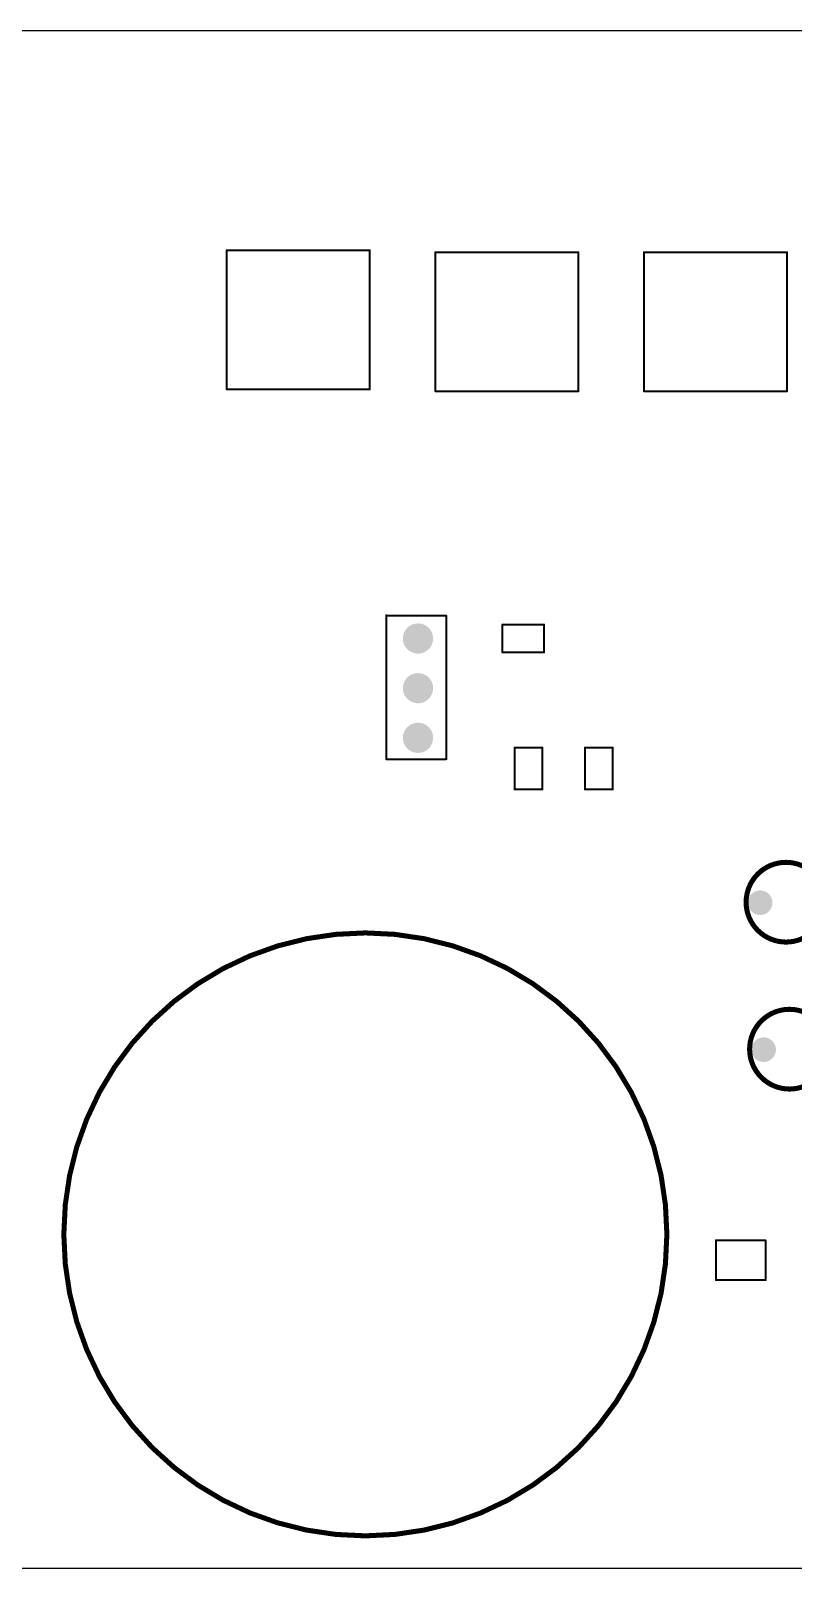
# Model space of a CAD drawing. Header units: millimetres. Extents: x 24 to 181, y 24 to 222.
# Drawn here: x 87 to 125.4, y 144.3 to 221.7 of the extents above; entities that cross this region are included whole.
import ezdxf

# ---------------------------------------------------------------- set-up
doc = ezdxf.new("R2010")
doc.units = ezdxf.units.MM
doc.layers.add('Mechanical2', color=216, linetype='Continuous')
doc.layers.add('MultiLayer', color=9, linetype='Continuous')

msp = doc.modelspace()

# ---------------------------------------------------------------- hatches: boundary and pattern name
at = {"layer": 'MultiLayer'}
h = msp.add_hatch(color=9, dxfattribs=at)
edge = h.paths.add_edge_path()
edge.add_arc((106.52, 191.069), 0.762, 0, 360)
h = msp.add_hatch(color=9, dxfattribs=at)
edge = h.paths.add_edge_path()
edge.add_arc((106.52, 188.569), 0.762, 0, 360)
h = msp.add_hatch(color=9, dxfattribs=at)
edge = h.paths.add_edge_path()
edge.add_arc((106.52, 186.069), 0.762, 0, 360)
h = msp.add_hatch(color=9, dxfattribs=at)
edge = h.paths.add_edge_path()
edge.add_arc((123.744, 177.769), 0.62, 0, 360)
h = msp.add_hatch(color=9, dxfattribs=at)
edge = h.paths.add_edge_path()
edge.add_arc((123.92, 170.369), 0.62, 0, 360)

# ---------------------------------------------------------------- linework, layer by layer
at = {"layer": 'Mechanical2', "const_width": 0.1}
for points in [[(96.895, 203.919), (96.895, 210.619)], [(96.895, 210.619), (104.095, 210.619)], [(104.095, 203.619), (104.095, 210.619)], [(107.395, 203.819), (107.395, 210.519)], [(107.395, 210.519), (114.595, 210.519)], [(114.595, 203.519), (114.595, 210.519)], [(117.895, 203.819), (117.895, 210.519)], [(117.895, 210.519), (125.095, 210.519)], [(125.095, 203.519), (125.095, 210.519)], [(96.895, 203.619), (96.895, 203.919)], [(96.895, 203.619), (104.095, 203.619)], [(107.395, 203.519), (107.395, 203.819)], [(117.895, 203.519), (117.895, 203.819)], [(107.395, 203.519), (114.595, 203.519)], [(117.895, 203.519), (125.095, 203.519)], [(104.92, 184.994), (104.92, 192.244)], [(104.92, 192.219), (107.945, 192.219)], [(107.945, 184.994), (107.945, 192.194)], [(110.77, 190.369), (110.77, 191.769)], [(110.77, 191.769), (112.87, 191.769)], [(112.87, 190.369), (112.87, 191.769)], [(110.77, 190.369), (112.87, 190.369)], [(104.92, 184.994), (107.945, 184.994)], [(111.383, 183.477), (111.383, 185.577)], [(111.383, 185.577), (112.783, 185.577)], [(112.783, 183.477), (112.783, 185.577)], [(114.92, 183.477), (114.92, 185.577)], [(114.92, 185.577), (116.32, 185.577)], [(116.32, 183.477), (116.32, 185.577)], [(111.383, 183.477), (112.783, 183.477)], [(114.92, 183.477), (116.32, 183.477)], [(121.52, 158.769), (121.52, 160.769)], [(121.52, 160.769), (124.02, 160.769)], [(124.02, 158.769), (124.02, 160.769)], [(121.52, 158.769), (124.02, 158.769)]]:
    msp.add_lwpolyline(points, dxfattribs=at)
at = {"layer": 'Mechanical2'}
for points, const_width in [([(96.87, 210.619, 1), (96.92, 210.619, 1)], 0.05), ([(96.87, 210.619, 1), (96.92, 210.619, 1)], 0.05), ([(104.07, 210.619, 1), (104.12, 210.619, 1)], 0.05), ([(104.07, 210.619, 1), (104.12, 210.619, 1)], 0.05), ([(107.37, 210.519, 1), (107.42, 210.519, 1)], 0.05), ([(107.37, 210.519, 1), (107.42, 210.519, 1)], 0.05), ([(114.57, 210.519, 1), (114.62, 210.519, 1)], 0.05), ([(114.57, 210.519, 1), (114.62, 210.519, 1)], 0.05), ([(117.87, 210.519, 1), (117.92, 210.519, 1)], 0.05), ([(117.87, 210.519, 1), (117.92, 210.519, 1)], 0.05), ([(125.07, 210.519, 1), (125.12, 210.519, 1)], 0.05), ([(125.07, 210.519, 1), (125.12, 210.519, 1)], 0.05), ([(96.87, 203.919, 1), (96.92, 203.919, 1)], 0.05), ([(96.87, 203.919, 1), (96.92, 203.919, 1)], 0.05), ([(96.87, 203.619, 1), (96.92, 203.619, 1)], 0.05), ([(96.87, 203.619, 1), (96.92, 203.619, 1)], 0.05), ([(104.07, 203.619, 1), (104.12, 203.619, 1)], 0.05), ([(104.07, 203.619, 1), (104.12, 203.619, 1)], 0.05), ([(107.37, 203.819, 1), (107.42, 203.819, 1)], 0.05), ([(107.37, 203.819, 1), (107.42, 203.819, 1)], 0.05), ([(117.87, 203.819, 1), (117.92, 203.819, 1)], 0.05), ([(117.87, 203.819, 1), (117.92, 203.819, 1)], 0.05), ([(107.37, 203.519, 1), (107.42, 203.519, 1)], 0.05), ([(107.37, 203.519, 1), (107.42, 203.519, 1)], 0.05), ([(114.57, 203.519, 1), (114.62, 203.519, 1)], 0.05), ([(114.57, 203.519, 1), (114.62, 203.519, 1)], 0.05), ([(117.87, 203.519, 1), (117.92, 203.519, 1)], 0.05), ([(117.87, 203.519, 1), (117.92, 203.519, 1)], 0.05), ([(125.07, 203.519, 1), (125.12, 203.519, 1)], 0.05), ([(125.07, 203.519, 1), (125.12, 203.519, 1)], 0.05), ([(104.895, 192.244, 1), (104.945, 192.244, 1)], 0.05), ([(104.895, 192.219, 1), (104.945, 192.219, 1)], 0.05), ([(107.92, 192.219, 1), (107.97, 192.219, 1)], 0.05), ([(107.92, 192.194, 1), (107.97, 192.194, 1)], 0.05), ([(110.745, 191.769, 1), (110.795, 191.769, 1)], 0.05), ([(110.745, 191.769, 1), (110.795, 191.769, 1)], 0.05), ([(112.845, 191.769, 1), (112.895, 191.769, 1)], 0.05), ([(112.845, 191.769, 1), (112.895, 191.769, 1)], 0.05), ([(110.745, 190.369, 1), (110.795, 190.369, 1)], 0.05), ([(110.745, 190.369, 1), (110.795, 190.369, 1)], 0.05), ([(112.845, 190.369, 1), (112.895, 190.369, 1)], 0.05), ([(112.845, 190.369, 1), (112.895, 190.369, 1)], 0.05), ([(104.895, 184.994, 1), (104.945, 184.994, 1)], 0.05), ([(104.895, 184.994, 1), (104.945, 184.994, 1)], 0.05), ([(107.92, 184.994, 1), (107.97, 184.994, 1)], 0.05), ([(107.92, 184.994, 1), (107.97, 184.994, 1)], 0.05), ([(111.358, 185.577, 1), (111.408, 185.577, 1)], 0.05), ([(111.358, 185.577, 1), (111.408, 185.577, 1)], 0.05), ([(112.758, 185.577, 1), (112.808, 185.577, 1)], 0.05), ([(112.758, 185.577, 1), (112.808, 185.577, 1)], 0.05), ([(114.895, 185.577, 1), (114.945, 185.577, 1)], 0.05), ([(114.895, 185.577, 1), (114.945, 185.577, 1)], 0.05), ([(116.295, 185.577, 1), (116.345, 185.577, 1)], 0.05), ([(116.295, 185.577, 1), (116.345, 185.577, 1)], 0.05), ([(111.358, 183.477, 1), (111.408, 183.477, 1)], 0.05), ([(111.358, 183.477, 1), (111.408, 183.477, 1)], 0.05), ([(112.758, 183.477, 1), (112.808, 183.477, 1)], 0.05), ([(112.758, 183.477, 1), (112.808, 183.477, 1)], 0.05), ([(114.895, 183.477, 1), (114.945, 183.477, 1)], 0.05), ([(114.895, 183.477, 1), (114.945, 183.477, 1)], 0.05), ([(116.295, 183.477, 1), (116.345, 183.477, 1)], 0.05), ([(116.295, 183.477, 1), (116.345, 183.477, 1)], 0.05), ([(127.052, 177.794, 1), (123.037, 177.794, 1)], 0.254), ([(122.973, 177.794, 1), (123.1, 177.794, 1)], 0.127), ([(119.049, 161.069, 1), (88.691, 161.069, 1)], 0.254), ([(127.228, 170.394, 1), (123.213, 170.394, 1)], 0.254), ([(123.149, 170.394, 1), (123.276, 170.394, 1)], 0.127), ([(88.628, 161.069, 1), (88.755, 161.069, 1)], 0.127), ([(118.986, 161.069, 1), (119.113, 161.069, 1)], 0.127), ([(121.495, 160.769, 1), (121.545, 160.769, 1)], 0.05), ([(121.495, 160.769, 1), (121.545, 160.769, 1)], 0.05), ([(123.995, 160.769, 1), (124.045, 160.769, 1)], 0.05), ([(123.995, 160.769, 1), (124.045, 160.769, 1)], 0.05), ([(121.495, 158.769, 1), (121.545, 158.769, 1)], 0.05), ([(121.495, 158.769, 1), (121.545, 158.769, 1)], 0.05), ([(123.995, 158.769, 1), (124.045, 158.769, 1)], 0.05), ([(123.995, 158.769, 1), (124.045, 158.769, 1)], 0.05)]:
    msp.add_lwpolyline(points, format="xyb", close=True, dxfattribs=dict(at, const_width=const_width))
at = {"layer": 'MultiLayer'}
for p, q in [((177.02, 221.669), (24.02, 221.669)), ((23.965, 144.26), (176.965, 144.26))]:
    msp.add_line(p, q, dxfattribs=at)

doc.saveas('drawing.dxf')
